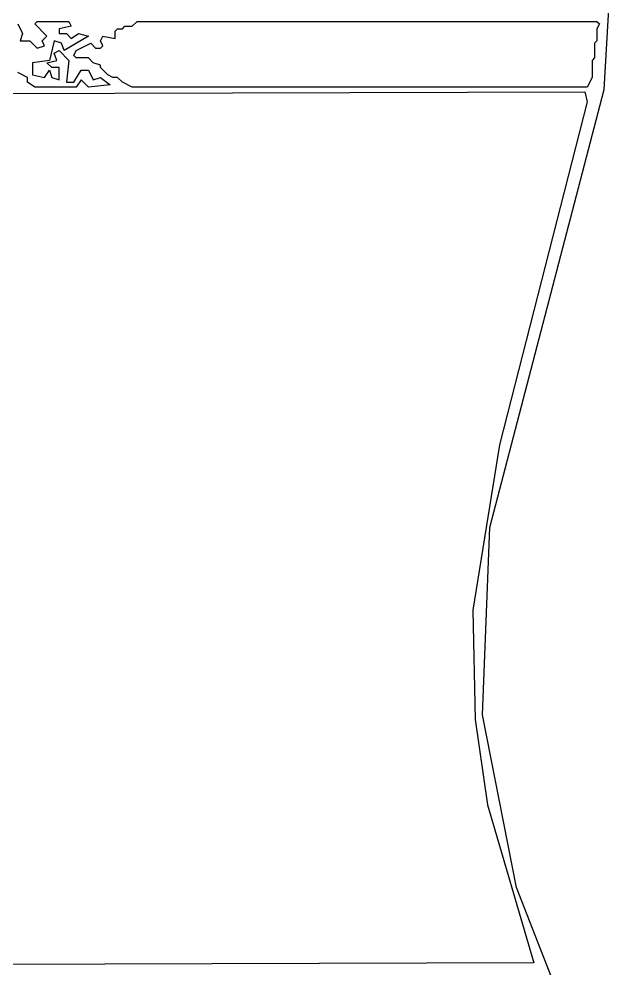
# Model space of a CAD drawing. Extents: x 17 to 323, y -435 to -5.
# Drawn here: x 117.15 to 141.6, y -111.15 to -72.1 of the extents above; entities that cross this region are included whole.
import ezdxf

# ---------------------------------------------------------------- set-up
doc = ezdxf.new("R2010")
doc.units = 0

msp = doc.modelspace()

# ---------------------------------------------------------------- linework, layer by layer
at = {"layer": 'CONTOURS'}
for p, q in [((141.2, -75), (141.6, -68)), ((117.8, -72.3), (117.9, -72.2)), ((117.9, -72.2), (119.2, -72.2)), ((119.2, -72.2), (119.3, -72.4)), ((121.8, -72.4), (122, -72.2)), ((122, -72.2), (140.9, -72.2)), ((140.9, -72.2), (141, -72.3)), ((117.1, -72.3), (117.3, -72.7)), ((118.3, -72.8), (117.8, -72.3)), ((119.3, -72.4), (118.8, -72.5)), ((118.8, -72.5), (118.8, -72.7)), ((121.1, -72.6), (121.2, -72.5)), ((121.1, -72.9), (121.1, -72.6)), ((121.2, -72.5), (121.4, -72.5)), ((121.4, -72.5), (121.5, -72.4)), ((121.5, -72.4), (121.8, -72.4)), ((141, -72.3), (140.9, -72.5)), ((140.9, -72.5), (140.9, -73)), ((117.3, -72.7), (117.2, -73)), ((117.2, -73), (117.6, -73)), ((117.6, -73), (117.9, -73.3)), ((118.1, -73), (118.3, -72.8)), ((118.2, -73.2), (118.1, -73)), ((118.6, -73), (118.4, -73.8)), ((118.9, -73.1), (118.6, -73)), ((118.8, -72.7), (119.1, -72.7)), ((120, -72.8), (119, -73.4)), ((119.1, -72.7), (119.3, -72.9)), ((119.3, -72.9), (119.6, -72.7)), ((119.6, -72.7), (120, -72.8)), ((120.5, -73), (120.6, -72.8)), ((120.6, -73.2), (120.5, -73)), ((120.6, -72.8), (121.1, -72.9)), ((140.9, -73), (140.8, -73.1)), ((117.9, -73.3), (118.2, -73.2)), ((118.6, -73.5), (118.8, -73.4)), ((118.8, -73.4), (119.2, -73.8)), ((119, -73.4), (118.9, -73.1)), ((119.4, -73.6), (119.5, -73.4)), ((119.5, -73.4), (120.1, -73.1)), ((120.1, -73.1), (120.3, -73.3)), ((120.3, -73.3), (120.5, -73.3)), ((120.5, -73.3), (120.6, -73.2)), ((140.8, -73.1), (140.8, -73.7)), ((118.4, -73.8), (117.7, -73.9)), ((118.3, -73.9), (118.7, -73.8)), ((118.7, -73.8), (118.6, -73.5)), ((119.2, -73.8), (119.1, -74.7)), ((119.5, -73.7), (119.4, -73.6)), ((120, -73.7), (119.5, -73.7)), ((120.2, -73.9), (120, -73.7)), ((140.8, -73.7), (140.7, -73.8)), ((140.7, -73.8), (140.7, -74.5)), ((117.7, -73.9), (117.7, -74.4)), ((118.5, -74.1), (118.3, -73.9)), ((118.8, -74.1), (118.5, -74.1)), ((118.8, -74.6), (118.8, -74.1)), ((120.5, -74), (120.2, -73.9)), ((120.5, -74.1), (120.5, -74)), ((120.8, -74.4), (120.5, -74.1)), ((117.5, -74.5), (117.1, -74.3)), ((117.5, -74.7), (117.5, -74.5)), ((117.7, -74.4), (118.2, -74.5)), ((118.2, -74.5), (118.4, -74.2)), ((118.4, -74.2), (118.5, -74.5)), ((118.5, -74.5), (118.8, -74.6)), ((119.4, -74.7), (119.7, -74.2)), ((119.7, -74.2), (120, -74.2)), ((120, -74.2), (120.2, -74.6)), ((120.2, -74.6), (120.5, -74.5)), ((120.5, -74.5), (120.9, -74.8)), ((121, -74.5), (120.8, -74.4)), ((121.2, -74.5), (121, -74.5)), ((121.4, -74.7), (121.2, -74.5)), ((140.7, -74.5), (140.5, -74.9)), ((117.8, -74.9), (117.5, -74.7)), ((119.5, -74.9), (117.8, -74.9)), ((119.1, -74.7), (119.4, -74.7)), ((119.7, -74.6), (119.5, -74.9)), ((120, -74.9), (119.7, -74.6)), ((120.9, -74.8), (120, -74.9)), ((121.8, -74.9), (121.4, -74.7)), ((140.5, -74.9), (121.8, -74.9)), ((102.5, -75.2), (140.4, -75.1)), ((136.5, -93), (141.2, -75)), ((140.4, -75.1), (140.5, -75.5)), ((140.5, -75.5), (136.9, -89.6)), ((136.9, -89.6), (135.8, -96.4)), ((136.2, -100.7), (136.5, -93)), ((135.8, -96.4), (135.9, -100.9)), ((137.6, -107.8), (136.2, -100.7)), ((135.9, -100.9), (136.4, -104.4)), ((136.4, -104.4), (138.3, -110.9)), ((141.6, -118.1), (137.6, -107.8)), ((138.3, -110.9), (102.8, -111))]:
    msp.add_line(p, q, dxfattribs=at)

doc.saveas('drawing.dxf')
